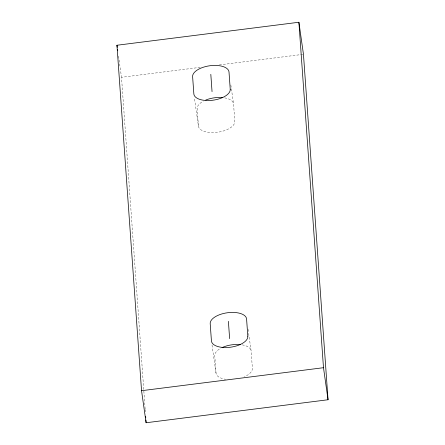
<?xml version="1.0" encoding="UTF-8"?>
<svg xmlns="http://www.w3.org/2000/svg" width="445" height="445" viewBox="0 0 445 445"><rect width="100%" height="100%" fill="white"/><g stroke="black" fill="none" stroke-linecap="round" stroke-linejoin="round"><path stroke-width="0.33" stroke-dasharray="2.23 1.67" d="M145.12 408.905L121.513 77.297L201.457 67.189M219.379 64.925L302.767 54.385M230.855 84.995L233.569 104.086L234.799 121.357A18.345 8.644 -8.1 0 1 217.221 132.293A18.345 8.644 -8.1 0 1 198.409 125.957L194.432 98.006M248.043 329.267L248.533 332.676M248.627 333.361L251.152 351.088L252.382 368.36A18.345 8.644 -8.1 0 1 244.477 376.709M212.015 345.003L215.992 372.96A18.345 8.644 -8.1 0 0 225.621 379.29M118.509 56.159L121.513 77.297M198.409 125.957L197.18 108.686A18.345 8.644 -8.1 0 1 203.204 101.249M215.992 372.96L214.763 355.689A18.345 8.644 -8.1 0 1 220.787 348.251M145.17 409.595L145.365 412.365M224.63 97.867A18.345 8.644 -8.1 0 1 233.569 104.086M242.208 344.864A18.345 8.644 -8.1 0 1 251.152 351.088"/><path stroke-width="0.67" d="M116.957 45.251L298.895 22.25L303.457 54.296L328.043 399.749L146.105 422.75L141.543 390.704L116.957 45.251L117.246 47.298M141.543 390.704L323.487 367.704L298.895 22.25M323.487 367.704L328.043 399.749M117.536 49.339L117.73 50.702M210.813 74.343L212.042 91.614M228.396 321.34L229.626 338.612M145.66 416.52L145.76 417.905M145.904 419.98L146.105 422.75M205.746 100.058A18.345 8.644 -8.1 0 1 222.722 97.605M222.022 347.628A18.345 8.644 -8.1 0 1 240.3 344.608M230.237 89.312L229.008 72.04A18.345 8.644 -8.1 0 0 210.201 65.704A18.345 8.644 -8.1 0 0 192.618 76.64L193.848 93.912A18.345 8.644 -8.1 0 0 212.66 100.247A18.345 8.644 -8.1 0 0 230.237 89.312M247.821 336.314L246.591 319.043A18.345 8.644 -8.1 0 0 227.779 312.707A18.345 8.644 -8.1 0 0 210.201 323.643L211.431 340.915A18.345 8.644 -8.1 0 0 230.237 347.25A18.345 8.644 -8.1 0 0 247.821 336.314"/></g></svg>
